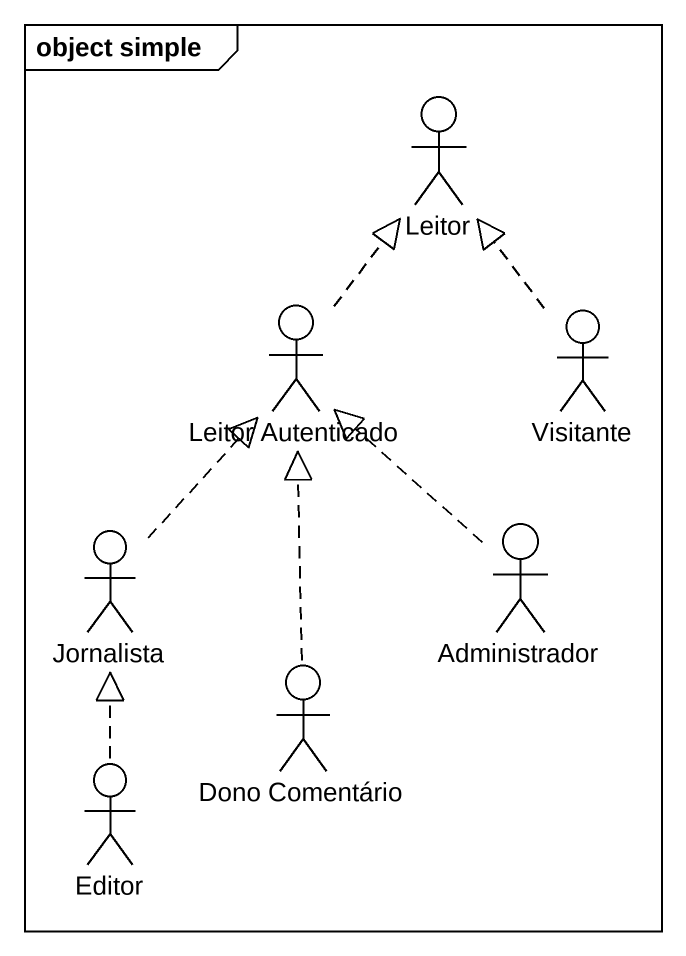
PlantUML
@startuml
mainframe object simple
actor Leitor
actor "Leitor Autenticado" as Leitor_Autenticado
actor Visitante
actor Jornalista
actor Administrador
actor "Dono Comentário" as Dono_Comentário
actor Editor
Leitor_Autenticado .up.|> Leitor
Visitante .up.|> Leitor
Jornalista .up.|> Leitor_Autenticado
Administrador .up.|> Leitor_Autenticado
Dono_Comentário .up.|> Leitor_Autenticado
Editor .up.|> Jornalista
@enduml
